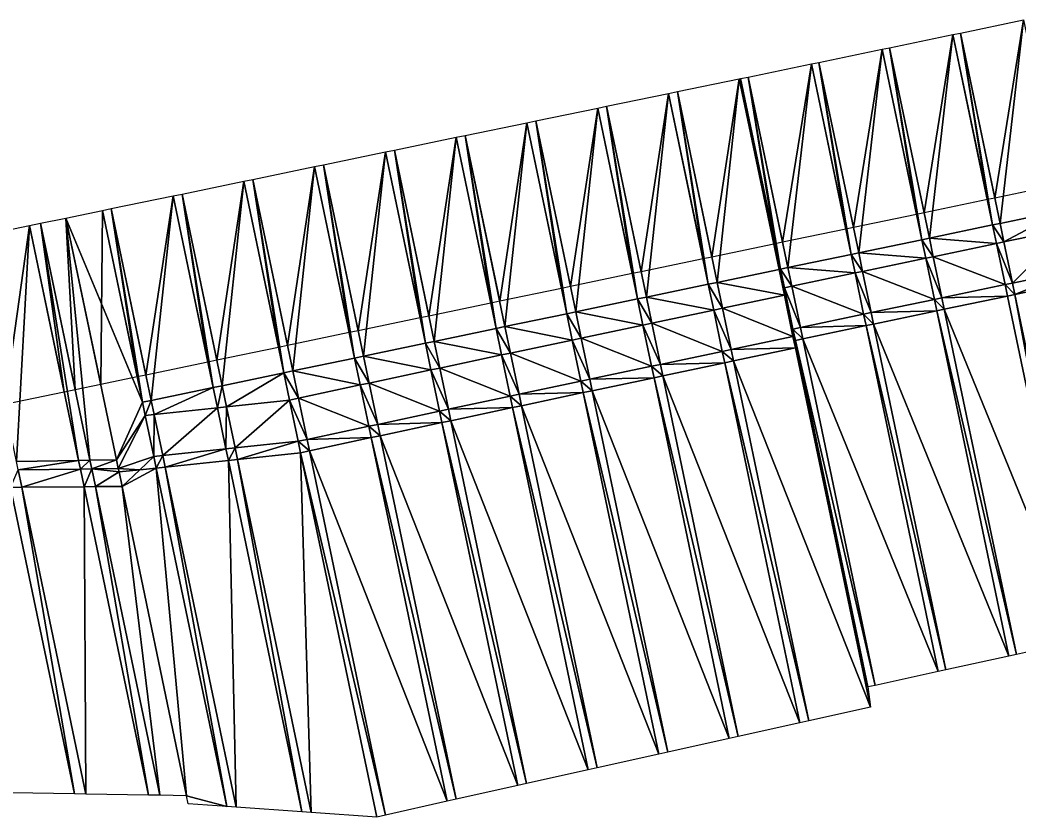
# Model space of a CAD drawing. Header units: metres. Extents: x 1882598 to 1885460, y 3171405 to 3171756.
# Drawn here: x 1883314.22 to 1883328.06, y 3171627.67 to 3171638.7 of the extents above; entities that cross this region are included whole.
import ezdxf

# ---------------------------------------------------------------- set-up
doc = ezdxf.new("R2010")
doc.units = ezdxf.units.M
doc.header["$MEASUREMENT"] = 0
doc.layers.add('Triangles surfaces projet', color=7, linetype='Continuous', true_color=0x848484)

msp = doc.modelspace()

# ---------------------------------------------------------------- linework, layer by layer
at = {"layer": 'Triangles surfaces projet'}
for points in [[(1883327.236, 3171638.523, 150.369), (1883328.111, 3171638.705, 150.369), (1883327.786, 3171635.888, 150.302), (1883327.236, 3171638.523, 150.369)], [(1883328.111, 3171638.705, 150.719), (1883327.712, 3171636.239, 150.661), (1883327.236, 3171638.523, 150.719), (1883328.111, 3171638.705, 150.719)], [(1883328.588, 3171636.422, 150.661), (1883327.712, 3171636.239, 150.661), (1883328.111, 3171638.705, 150.719), (1883328.588, 3171636.422, 150.661)], [(1883327.786, 3171635.888, 150.302), (1883328.111, 3171638.705, 150.369), (1883328.661, 3171636.071, 150.302), (1883327.786, 3171635.888, 150.302)], [(1883326.807, 3171635.684, 150.302), (1883326.256, 3171638.321, 150.369), (1883327.132, 3171638.502, 150.369), (1883326.807, 3171635.684, 150.302)], [(1883327.132, 3171638.502, 150.719), (1883326.733, 3171636.035, 150.661), (1883326.256, 3171638.321, 150.719), (1883327.132, 3171638.502, 150.719)], [(1883327.609, 3171636.218, 150.661), (1883326.733, 3171636.035, 150.661), (1883327.132, 3171638.502, 150.719), (1883327.609, 3171636.218, 150.661)], [(1883327.132, 3171638.502, 150.369), (1883327.682, 3171635.866, 150.302), (1883326.807, 3171635.684, 150.302), (1883327.132, 3171638.502, 150.369)], [(1883327.682, 3171635.866, 150.302), (1883327.132, 3171638.502, 150.369), (1883327.236, 3171638.523, 150.369), (1883327.682, 3171635.866, 150.302)], [(1883327.236, 3171638.523, 150.719), (1883327.609, 3171636.218, 150.661), (1883327.132, 3171638.502, 150.719), (1883327.236, 3171638.523, 150.719)], [(1883327.682, 3171635.866, 150.302), (1883327.236, 3171638.523, 150.369), (1883327.786, 3171635.888, 150.302), (1883327.682, 3171635.866, 150.302)], [(1883327.712, 3171636.239, 150.661), (1883327.609, 3171636.218, 150.661), (1883327.236, 3171638.523, 150.719), (1883327.712, 3171636.239, 150.661)], [(1883325.277, 3171638.118, 150.37), (1883326.153, 3171638.299, 150.369), (1883325.828, 3171635.479, 150.302), (1883325.277, 3171638.118, 150.37)], [(1883326.153, 3171638.299, 150.719), (1883325.755, 3171635.831, 150.661), (1883325.277, 3171638.118, 150.72), (1883326.153, 3171638.299, 150.719)], [(1883326.63, 3171636.013, 150.661), (1883325.755, 3171635.831, 150.661), (1883326.153, 3171638.299, 150.719), (1883326.63, 3171636.013, 150.661)], [(1883326.153, 3171638.299, 150.369), (1883326.703, 3171635.662, 150.302), (1883325.828, 3171635.479, 150.302), (1883326.153, 3171638.299, 150.369)], [(1883326.153, 3171638.299, 150.369), (1883326.256, 3171638.321, 150.369), (1883326.703, 3171635.662, 150.302), (1883326.153, 3171638.299, 150.369)], [(1883326.256, 3171638.321, 150.719), (1883326.63, 3171636.013, 150.661), (1883326.153, 3171638.299, 150.719), (1883326.256, 3171638.321, 150.719)], [(1883326.256, 3171638.321, 150.369), (1883326.807, 3171635.684, 150.302), (1883326.703, 3171635.662, 150.302), (1883326.256, 3171638.321, 150.369)], [(1883326.733, 3171636.035, 150.661), (1883326.63, 3171636.013, 150.661), (1883326.256, 3171638.321, 150.719), (1883326.733, 3171636.035, 150.661)], [(1883324.849, 3171635.275, 150.304), (1883324.298, 3171637.915, 150.371), (1883325.174, 3171638.097, 150.37), (1883324.849, 3171635.275, 150.304)], [(1883325.174, 3171638.097, 150.72), (1883324.776, 3171635.626, 150.663), (1883324.298, 3171637.915, 150.721), (1883325.174, 3171638.097, 150.72)], [(1883325.651, 3171635.809, 150.662), (1883324.776, 3171635.626, 150.663), (1883325.174, 3171638.097, 150.72), (1883325.651, 3171635.809, 150.662)], [(1883325.174, 3171638.097, 150.37), (1883325.725, 3171635.458, 150.303), (1883324.849, 3171635.275, 150.304), (1883325.174, 3171638.097, 150.37)], [(1883325.277, 3171638.118, 150.37), (1883325.725, 3171635.458, 150.303), (1883325.174, 3171638.097, 150.37), (1883325.277, 3171638.118, 150.37)], [(1883325.277, 3171638.118, 150.72), (1883325.651, 3171635.809, 150.662), (1883325.174, 3171638.097, 150.72), (1883325.277, 3171638.118, 150.72)], [(1883325.725, 3171635.458, 150.303), (1883325.277, 3171638.118, 150.37), (1883325.828, 3171635.479, 150.302), (1883325.725, 3171635.458, 150.303)], [(1883325.755, 3171635.831, 150.661), (1883325.651, 3171635.809, 150.662), (1883325.277, 3171638.118, 150.72), (1883325.755, 3171635.831, 150.661)], [(1883323.319, 3171637.713, 150.373), (1883324.175, 3171637.89, 150.371), (1883323.87, 3171635.071, 150.305), (1883323.319, 3171637.713, 150.373)], [(1883324.175, 3171637.89, 150.721), (1883323.797, 3171635.422, 150.664), (1883323.319, 3171637.713, 150.723), (1883324.175, 3171637.89, 150.721)], [(1883324.653, 3171635.601, 150.663), (1883323.797, 3171635.422, 150.664), (1883324.175, 3171637.89, 150.721), (1883324.653, 3171635.601, 150.663)], [(1883324.726, 3171635.249, 150.304), (1883323.87, 3171635.071, 150.305), (1883324.175, 3171637.89, 150.371), (1883324.726, 3171635.249, 150.304)], [(1883324.175, 3171637.89, 150.371), (1883324.194, 3171637.894, 150.371), (1883324.726, 3171635.249, 150.304), (1883324.175, 3171637.89, 150.371)], [(1883324.194, 3171637.894, 150.721), (1883324.653, 3171635.601, 150.663), (1883324.175, 3171637.89, 150.721), (1883324.194, 3171637.894, 150.721)], [(1883324.194, 3171637.894, 150.371), (1883324.298, 3171637.915, 150.371), (1883324.746, 3171635.253, 150.304), (1883324.194, 3171637.894, 150.371)], [(1883324.298, 3171637.915, 150.721), (1883324.672, 3171635.605, 150.663), (1883324.194, 3171637.894, 150.721), (1883324.298, 3171637.915, 150.721)], [(1883324.194, 3171637.894, 150.371), (1883324.746, 3171635.253, 150.304), (1883324.726, 3171635.249, 150.304), (1883324.194, 3171637.894, 150.371)], [(1883324.672, 3171635.605, 150.663), (1883324.653, 3171635.601, 150.663), (1883324.194, 3171637.894, 150.721), (1883324.672, 3171635.605, 150.663)], [(1883324.298, 3171637.915, 150.371), (1883324.849, 3171635.275, 150.304), (1883324.746, 3171635.253, 150.304), (1883324.298, 3171637.915, 150.371)], [(1883324.776, 3171635.626, 150.663), (1883324.672, 3171635.605, 150.663), (1883324.298, 3171637.915, 150.721), (1883324.776, 3171635.626, 150.663)], [(1883322.339, 3171637.51, 150.375), (1883323.196, 3171637.687, 150.373), (1883322.891, 3171634.866, 150.308), (1883322.339, 3171637.51, 150.375)], [(1883323.196, 3171637.687, 150.723), (1883322.818, 3171635.218, 150.667), (1883322.339, 3171637.51, 150.725), (1883323.196, 3171637.687, 150.723)], [(1883323.674, 3171635.396, 150.665), (1883322.818, 3171635.218, 150.667), (1883323.196, 3171637.687, 150.723), (1883323.674, 3171635.396, 150.665)], [(1883323.747, 3171635.045, 150.306), (1883322.891, 3171634.866, 150.308), (1883323.196, 3171637.687, 150.373), (1883323.747, 3171635.045, 150.306)], [(1883323.319, 3171637.713, 150.373), (1883323.747, 3171635.045, 150.306), (1883323.196, 3171637.687, 150.373), (1883323.319, 3171637.713, 150.373)], [(1883323.319, 3171637.713, 150.723), (1883323.674, 3171635.396, 150.665), (1883323.196, 3171637.687, 150.723), (1883323.319, 3171637.713, 150.723)], [(1883323.319, 3171637.713, 150.373), (1883323.87, 3171635.071, 150.305), (1883323.747, 3171635.045, 150.306), (1883323.319, 3171637.713, 150.373)], [(1883323.797, 3171635.422, 150.664), (1883323.674, 3171635.396, 150.665), (1883323.319, 3171637.713, 150.723), (1883323.797, 3171635.422, 150.664)], [(1883322.216, 3171637.485, 150.376), (1883321.912, 3171634.662, 150.31), (1883321.36, 3171637.308, 150.378), (1883322.216, 3171637.485, 150.376)], [(1883322.216, 3171637.485, 150.726), (1883321.839, 3171635.013, 150.669), (1883321.36, 3171637.308, 150.728), (1883322.216, 3171637.485, 150.726)], [(1883322.695, 3171635.192, 150.667), (1883321.839, 3171635.013, 150.669), (1883322.216, 3171637.485, 150.726), (1883322.695, 3171635.192, 150.667)], [(1883322.768, 3171634.841, 150.308), (1883321.912, 3171634.662, 150.31), (1883322.216, 3171637.485, 150.376), (1883322.768, 3171634.841, 150.308)], [(1883322.216, 3171637.485, 150.376), (1883322.339, 3171637.51, 150.375), (1883322.768, 3171634.841, 150.308), (1883322.216, 3171637.485, 150.376)], [(1883322.339, 3171637.51, 150.725), (1883322.695, 3171635.192, 150.667), (1883322.216, 3171637.485, 150.726), (1883322.339, 3171637.51, 150.725)], [(1883322.768, 3171634.841, 150.308), (1883322.339, 3171637.51, 150.375), (1883322.891, 3171634.866, 150.308), (1883322.768, 3171634.841, 150.308)], [(1883322.818, 3171635.218, 150.667), (1883322.695, 3171635.192, 150.667), (1883322.339, 3171637.51, 150.725), (1883322.818, 3171635.218, 150.667)], [(1883320.933, 3171634.458, 150.314), (1883320.381, 3171637.105, 150.381), (1883321.237, 3171637.282, 150.378), (1883320.933, 3171634.458, 150.314)], [(1883321.237, 3171637.282, 150.728), (1883320.86, 3171634.809, 150.673), (1883320.381, 3171637.105, 150.731), (1883321.237, 3171637.282, 150.728)], [(1883321.716, 3171634.988, 150.67), (1883320.86, 3171634.809, 150.673), (1883321.237, 3171637.282, 150.728), (1883321.716, 3171634.988, 150.67)], [(1883321.789, 3171634.636, 150.311), (1883320.933, 3171634.458, 150.314), (1883321.237, 3171637.282, 150.378), (1883321.789, 3171634.636, 150.311)], [(1883321.237, 3171637.282, 150.378), (1883321.36, 3171637.308, 150.378), (1883321.789, 3171634.636, 150.311), (1883321.237, 3171637.282, 150.378)], [(1883321.36, 3171637.308, 150.728), (1883321.716, 3171634.988, 150.67), (1883321.237, 3171637.282, 150.728), (1883321.36, 3171637.308, 150.728)], [(1883321.789, 3171634.636, 150.311), (1883321.36, 3171637.308, 150.378), (1883321.912, 3171634.662, 150.31), (1883321.789, 3171634.636, 150.311)], [(1883321.839, 3171635.013, 150.669), (1883321.716, 3171634.988, 150.67), (1883321.36, 3171637.308, 150.728), (1883321.839, 3171635.013, 150.669)], [(1883320.258, 3171637.08, 150.382), (1883319.954, 3171634.253, 150.317), (1883319.402, 3171636.902, 150.385), (1883320.258, 3171637.08, 150.382)], [(1883320.258, 3171637.08, 150.732), (1883319.881, 3171634.605, 150.676), (1883319.402, 3171636.902, 150.735), (1883320.258, 3171637.08, 150.732)], [(1883320.737, 3171634.783, 150.673), (1883319.881, 3171634.605, 150.676), (1883320.258, 3171637.08, 150.732), (1883320.737, 3171634.783, 150.673)], [(1883319.954, 3171634.253, 150.317), (1883320.258, 3171637.08, 150.382), (1883320.81, 3171634.432, 150.314), (1883319.954, 3171634.253, 150.317)], [(1883320.258, 3171637.08, 150.382), (1883320.381, 3171637.105, 150.381), (1883320.81, 3171634.432, 150.314), (1883320.258, 3171637.08, 150.382)], [(1883320.381, 3171637.105, 150.731), (1883320.737, 3171634.783, 150.673), (1883320.258, 3171637.08, 150.732), (1883320.381, 3171637.105, 150.731)], [(1883320.381, 3171637.105, 150.381), (1883320.933, 3171634.458, 150.314), (1883320.81, 3171634.432, 150.314), (1883320.381, 3171637.105, 150.381)], [(1883320.86, 3171634.809, 150.673), (1883320.737, 3171634.783, 150.673), (1883320.381, 3171637.105, 150.731), (1883320.86, 3171634.809, 150.673)], [(1883319.402, 3171636.902, 150.385), (1883319.832, 3171634.228, 150.318), (1883319.279, 3171636.877, 150.385), (1883319.402, 3171636.902, 150.385)], [(1883319.402, 3171636.902, 150.735), (1883319.758, 3171634.579, 150.677), (1883319.279, 3171636.877, 150.735), (1883319.402, 3171636.902, 150.735)], [(1883319.832, 3171634.228, 150.318), (1883319.402, 3171636.902, 150.385), (1883319.954, 3171634.253, 150.317), (1883319.832, 3171634.228, 150.318)], [(1883319.881, 3171634.605, 150.676), (1883319.758, 3171634.579, 150.677), (1883319.402, 3171636.902, 150.735), (1883319.881, 3171634.605, 150.676)], [(1883318.422, 3171636.7, 150.389), (1883319.279, 3171636.877, 150.385), (1883318.976, 3171634.049, 150.321), (1883318.422, 3171636.7, 150.389)], [(1883319.279, 3171636.877, 150.735), (1883318.902, 3171634.4, 150.68), (1883318.422, 3171636.7, 150.739), (1883319.279, 3171636.877, 150.735)], [(1883319.758, 3171634.579, 150.677), (1883318.902, 3171634.4, 150.68), (1883319.279, 3171636.877, 150.735), (1883319.758, 3171634.579, 150.677)], [(1883319.279, 3171636.877, 150.385), (1883319.832, 3171634.228, 150.318), (1883318.976, 3171634.049, 150.321), (1883319.279, 3171636.877, 150.385)], [(1883317.443, 3171636.497, 150.393), (1883318.299, 3171636.674, 150.389), (1883317.997, 3171633.845, 150.326), (1883317.443, 3171636.497, 150.393)], [(1883318.299, 3171636.674, 150.739), (1883317.923, 3171634.196, 150.685), (1883317.443, 3171636.497, 150.743), (1883318.299, 3171636.674, 150.739)], [(1883318.779, 3171634.375, 150.681), (1883317.923, 3171634.196, 150.685), (1883318.299, 3171636.674, 150.739), (1883318.779, 3171634.375, 150.681)], [(1883318.299, 3171636.674, 150.389), (1883318.853, 3171634.023, 150.322), (1883317.997, 3171633.845, 150.326), (1883318.299, 3171636.674, 150.389)], [(1883318.299, 3171636.674, 150.389), (1883318.422, 3171636.7, 150.389), (1883318.853, 3171634.023, 150.322), (1883318.299, 3171636.674, 150.389)], [(1883318.422, 3171636.7, 150.739), (1883318.779, 3171634.375, 150.681), (1883318.299, 3171636.674, 150.739), (1883318.422, 3171636.7, 150.739)], [(1883318.853, 3171634.023, 150.322), (1883318.422, 3171636.7, 150.389), (1883318.976, 3171634.049, 150.321), (1883318.853, 3171634.023, 150.322)], [(1883318.902, 3171634.4, 150.68), (1883318.779, 3171634.375, 150.681), (1883318.422, 3171636.7, 150.739), (1883318.902, 3171634.4, 150.68)], [(1883317.32, 3171636.472, 150.394), (1883317.443, 3171636.497, 150.393), (1883317.874, 3171633.819, 150.326), (1883317.32, 3171636.472, 150.394)], [(1883317.443, 3171636.497, 150.743), (1883317.8, 3171634.17, 150.685), (1883317.32, 3171636.472, 150.744), (1883317.443, 3171636.497, 150.743)], [(1883317.874, 3171633.819, 150.326), (1883317.443, 3171636.497, 150.393), (1883317.997, 3171633.845, 150.326), (1883317.874, 3171633.819, 150.326)], [(1883317.923, 3171634.196, 150.685), (1883317.8, 3171634.17, 150.685), (1883317.443, 3171636.497, 150.743), (1883317.923, 3171634.196, 150.685)], [(1883317.018, 3171633.64, 150.33), (1883316.464, 3171636.294, 150.398), (1883317.32, 3171636.472, 150.394), (1883317.018, 3171633.64, 150.33)], [(1883317.32, 3171636.472, 150.744), (1883316.944, 3171633.992, 150.689), (1883316.464, 3171636.294, 150.748), (1883317.32, 3171636.472, 150.744)], [(1883317.8, 3171634.17, 150.685), (1883316.944, 3171633.992, 150.689), (1883317.32, 3171636.472, 150.744), (1883317.8, 3171634.17, 150.685)], [(1883317.32, 3171636.472, 150.394), (1883317.874, 3171633.819, 150.326), (1883317.018, 3171633.64, 150.33), (1883317.32, 3171636.472, 150.394)], [(1883315.484, 3171636.092, 150.403), (1883316.341, 3171636.269, 150.399), (1883316.039, 3171633.436, 150.335), (1883315.484, 3171636.092, 150.403)], [(1883316.341, 3171636.269, 150.749), (1883315.965, 3171633.787, 150.694), (1883315.484, 3171636.092, 150.753), (1883316.341, 3171636.269, 150.749)], [(1883316.821, 3171633.966, 150.69), (1883315.965, 3171633.787, 150.694), (1883316.341, 3171636.269, 150.749), (1883316.821, 3171633.966, 150.69)], [(1883316.341, 3171636.269, 150.399), (1883316.895, 3171633.615, 150.331), (1883316.039, 3171633.436, 150.335), (1883316.341, 3171636.269, 150.399)], [(1883316.895, 3171633.615, 150.331), (1883316.341, 3171636.269, 150.399), (1883316.464, 3171636.294, 150.398), (1883316.895, 3171633.615, 150.331)], [(1883316.464, 3171636.294, 150.748), (1883316.821, 3171633.966, 150.69), (1883316.341, 3171636.269, 150.749), (1883316.464, 3171636.294, 150.748)], [(1883316.895, 3171633.615, 150.331), (1883316.464, 3171636.294, 150.398), (1883317.018, 3171633.64, 150.33), (1883316.895, 3171633.615, 150.331)], [(1883316.944, 3171633.992, 150.689), (1883316.821, 3171633.966, 150.69), (1883316.464, 3171636.294, 150.748), (1883316.944, 3171633.992, 150.689)], [(1883315.916, 3171633.41, 150.336), (1883314.858, 3171635.962, 150.407), (1883315.362, 3171636.066, 150.404), (1883315.916, 3171633.41, 150.336)], [(1883315.362, 3171636.066, 150.754), (1883315.339, 3171633.657, 150.698), (1883314.858, 3171635.962, 150.757), (1883315.362, 3171636.066, 150.754)], [(1883315.843, 3171633.762, 150.695), (1883315.339, 3171633.657, 150.698), (1883315.362, 3171636.066, 150.754), (1883315.843, 3171633.762, 150.695)], [(1883315.362, 3171636.066, 150.404), (1883315.484, 3171636.092, 150.403), (1883315.916, 3171633.41, 150.336), (1883315.362, 3171636.066, 150.404)], [(1883315.484, 3171636.092, 150.753), (1883315.843, 3171633.762, 150.695), (1883315.362, 3171636.066, 150.754), (1883315.484, 3171636.092, 150.753)], [(1883315.916, 3171633.41, 150.336), (1883315.484, 3171636.092, 150.403), (1883316.039, 3171633.436, 150.335), (1883315.916, 3171633.41, 150.336)], [(1883315.965, 3171633.787, 150.694), (1883315.843, 3171633.762, 150.695), (1883315.484, 3171636.092, 150.753), (1883315.965, 3171633.787, 150.694)], [(1883327.839, 3171635.632, 150.04), (1883327.786, 3171635.888, 150.302), (1883328.661, 3171636.071, 150.302), (1883327.839, 3171635.632, 150.04)], [(1883327.839, 3171635.632, 150.04), (1883328.661, 3171636.071, 150.302), (1883328.715, 3171635.814, 150.04), (1883327.839, 3171635.632, 150.04)], [(1883314.505, 3171635.889, 150.409), (1883314.858, 3171635.962, 150.407), (1883315.19, 3171632.607, 150.325), (1883314.505, 3171635.889, 150.409)], [(1883314.858, 3171635.962, 150.757), (1883314.987, 3171633.583, 150.7), (1883314.505, 3171635.889, 150.759), (1883314.858, 3171635.962, 150.757)], [(1883314.858, 3171635.962, 150.407), (1883315.916, 3171633.41, 150.336), (1883315.557, 3171632.613, 150.321), (1883314.858, 3171635.962, 150.407)], [(1883315.557, 3171632.613, 150.321), (1883315.19, 3171632.607, 150.325), (1883314.858, 3171635.962, 150.407), (1883315.557, 3171632.613, 150.321)], [(1883315.339, 3171633.657, 150.698), (1883314.987, 3171633.583, 150.7), (1883314.858, 3171635.962, 150.757), (1883315.339, 3171633.657, 150.698)], [(1883314.172, 3171632.591, 150.335), (1883313.526, 3171635.687, 150.414), (1883314.354, 3171635.858, 150.409), (1883314.172, 3171632.591, 150.335)], [(1883314.354, 3171635.858, 150.759), (1883314.008, 3171633.379, 150.705), (1883313.526, 3171635.687, 150.764), (1883314.354, 3171635.858, 150.759)], [(1883314.835, 3171633.552, 150.701), (1883314.008, 3171633.379, 150.705), (1883314.354, 3171635.858, 150.759), (1883314.835, 3171633.552, 150.701)], [(1883314.172, 3171632.591, 150.335), (1883314.354, 3171635.858, 150.409), (1883315.033, 3171632.605, 150.326), (1883314.172, 3171632.591, 150.335)], [(1883314.354, 3171635.858, 150.409), (1883314.505, 3171635.889, 150.409), (1883315.033, 3171632.605, 150.326), (1883314.354, 3171635.858, 150.409)], [(1883314.505, 3171635.889, 150.759), (1883314.835, 3171633.552, 150.701), (1883314.354, 3171635.858, 150.759), (1883314.505, 3171635.889, 150.759)], [(1883315.033, 3171632.605, 150.326), (1883314.505, 3171635.889, 150.409), (1883315.19, 3171632.607, 150.325), (1883315.033, 3171632.605, 150.326)], [(1883314.987, 3171633.583, 150.7), (1883314.835, 3171633.552, 150.701), (1883314.505, 3171635.889, 150.759), (1883314.987, 3171633.583, 150.7)], [(1883326.807, 3171635.684, 150.302), (1883327.682, 3171635.866, 150.302), (1883327.736, 3171635.61, 150.04), (1883326.807, 3171635.684, 150.302)], [(1883327.839, 3171635.632, 150.04), (1883327.682, 3171635.866, 150.302), (1883327.786, 3171635.888, 150.302), (1883327.839, 3171635.632, 150.04)], [(1883327.736, 3171635.61, 150.04), (1883327.682, 3171635.866, 150.302), (1883327.839, 3171635.632, 150.04), (1883327.736, 3171635.61, 150.04)], [(1883328.715, 3171635.814, 150.04), (1883327.958, 3171635.061, 150.04), (1883327.839, 3171635.632, 150.04), (1883328.715, 3171635.814, 150.04)], [(1883327.958, 3171635.061, 150.04), (1883328.715, 3171635.814, 150.04), (1883328.834, 3171635.244, 150.04), (1883327.958, 3171635.061, 150.04)], [(1883325.828, 3171635.479, 150.302), (1883326.703, 3171635.662, 150.302), (1883326.757, 3171635.406, 150.04), (1883325.828, 3171635.479, 150.302)], [(1883326.86, 3171635.427, 150.04), (1883326.703, 3171635.662, 150.302), (1883326.807, 3171635.684, 150.302), (1883326.86, 3171635.427, 150.04)], [(1883326.757, 3171635.406, 150.04), (1883326.703, 3171635.662, 150.302), (1883326.86, 3171635.427, 150.04), (1883326.757, 3171635.406, 150.04)], [(1883326.86, 3171635.427, 150.04), (1883326.807, 3171635.684, 150.302), (1883327.736, 3171635.61, 150.04), (1883326.86, 3171635.427, 150.04)], [(1883327.736, 3171635.61, 150.04), (1883327.855, 3171635.04, 150.04), (1883326.86, 3171635.427, 150.04), (1883327.736, 3171635.61, 150.04)], [(1883327.958, 3171635.061, 150.04), (1883327.736, 3171635.61, 150.04), (1883327.839, 3171635.632, 150.04), (1883327.958, 3171635.061, 150.04)], [(1883327.958, 3171635.061, 150.04), (1883327.855, 3171635.04, 150.04), (1883327.736, 3171635.61, 150.04), (1883327.958, 3171635.061, 150.04)], [(1883325.725, 3171635.458, 150.303), (1883325.778, 3171635.201, 150.04), (1883324.849, 3171635.275, 150.304), (1883325.725, 3171635.458, 150.303)], [(1883325.725, 3171635.458, 150.303), (1883325.828, 3171635.479, 150.302), (1883325.881, 3171635.222, 150.04), (1883325.725, 3171635.458, 150.303)], [(1883325.778, 3171635.201, 150.04), (1883325.725, 3171635.458, 150.303), (1883325.881, 3171635.222, 150.04), (1883325.778, 3171635.201, 150.04)], [(1883325.828, 3171635.479, 150.302), (1883326.757, 3171635.406, 150.04), (1883325.881, 3171635.222, 150.04), (1883325.828, 3171635.479, 150.302)], [(1883325.881, 3171635.222, 150.04), (1883326.757, 3171635.406, 150.04), (1883326.876, 3171634.835, 150.04), (1883325.881, 3171635.222, 150.04)], [(1883326.757, 3171635.406, 150.04), (1883326.86, 3171635.427, 150.04), (1883326.979, 3171634.857, 150.04), (1883326.757, 3171635.406, 150.04)], [(1883326.757, 3171635.406, 150.04), (1883326.979, 3171634.857, 150.04), (1883326.876, 3171634.835, 150.04), (1883326.757, 3171635.406, 150.04)], [(1883326.979, 3171634.857, 150.04), (1883326.86, 3171635.427, 150.04), (1883327.855, 3171635.04, 150.04), (1883326.979, 3171634.857, 150.04)], [(1883324.8, 3171634.893, 149.94), (1883323.87, 3171635.071, 150.305), (1883324.726, 3171635.249, 150.304), (1883324.8, 3171634.893, 149.94)], [(1883324.726, 3171635.249, 150.304), (1883324.746, 3171635.253, 150.304), (1883324.8, 3171634.995, 150.04), (1883324.726, 3171635.249, 150.304)], [(1883324.8, 3171634.893, 149.94), (1883324.726, 3171635.249, 150.304), (1883324.8, 3171634.995, 150.04), (1883324.8, 3171634.893, 149.94)], [(1883324.903, 3171635.017, 150.04), (1883324.746, 3171635.253, 150.304), (1883324.849, 3171635.275, 150.304), (1883324.903, 3171635.017, 150.04)], [(1883324.903, 3171635.017, 150.04), (1883324.8, 3171634.995, 150.04), (1883324.746, 3171635.253, 150.304), (1883324.903, 3171635.017, 150.04)], [(1883324.903, 3171635.017, 150.04), (1883324.849, 3171635.275, 150.304), (1883325.778, 3171635.201, 150.04), (1883324.903, 3171635.017, 150.04)], [(1883327.991, 3171634.903, 150.202), (1883327.958, 3171635.061, 150.04), (1883328.834, 3171635.244, 150.04), (1883327.991, 3171634.903, 150.202)], [(1883328.834, 3171635.244, 150.04), (1883328.867, 3171635.085, 150.202), (1883327.991, 3171634.903, 150.202), (1883328.834, 3171635.244, 150.04)], [(1883324.903, 3171635.017, 150.04), (1883325.778, 3171635.201, 150.04), (1883325.897, 3171634.63, 150.04), (1883324.903, 3171635.017, 150.04)], [(1883325.881, 3171635.222, 150.04), (1883326.001, 3171634.652, 150.04), (1883325.778, 3171635.201, 150.04), (1883325.881, 3171635.222, 150.04)], [(1883326.001, 3171634.652, 150.04), (1883325.897, 3171634.63, 150.04), (1883325.778, 3171635.201, 150.04), (1883326.001, 3171634.652, 150.04)], [(1883326.001, 3171634.652, 150.04), (1883325.881, 3171635.222, 150.04), (1883326.876, 3171634.835, 150.04), (1883326.001, 3171634.652, 150.04)], [(1883323.822, 3171634.687, 149.94), (1883322.891, 3171634.866, 150.308), (1883323.747, 3171635.045, 150.306), (1883323.822, 3171634.687, 149.94)], [(1883323.87, 3171635.071, 150.305), (1883323.945, 3171634.713, 149.94), (1883323.747, 3171635.045, 150.306), (1883323.87, 3171635.071, 150.305)], [(1883323.747, 3171635.045, 150.306), (1883323.945, 3171634.713, 149.94), (1883323.822, 3171634.687, 149.94), (1883323.747, 3171635.045, 150.306)], [(1883324.8, 3171634.893, 149.94), (1883323.945, 3171634.713, 149.94), (1883323.87, 3171635.071, 150.305), (1883324.8, 3171634.893, 149.94)], [(1883325.022, 3171634.446, 150.04), (1883324.8, 3171634.995, 150.04), (1883324.903, 3171635.017, 150.04), (1883325.022, 3171634.446, 150.04)], [(1883324.8, 3171634.995, 150.04), (1883324.919, 3171634.424, 150.04), (1883324.8, 3171634.893, 149.94), (1883324.8, 3171634.995, 150.04)], [(1883324.8, 3171634.995, 150.04), (1883325.022, 3171634.446, 150.04), (1883324.919, 3171634.424, 150.04), (1883324.8, 3171634.995, 150.04)], [(1883325.022, 3171634.446, 150.04), (1883324.903, 3171635.017, 150.04), (1883325.897, 3171634.63, 150.04), (1883325.022, 3171634.446, 150.04)], [(1883327.855, 3171635.04, 150.04), (1883327.888, 3171634.881, 150.202), (1883326.979, 3171634.857, 150.04), (1883327.855, 3171635.04, 150.04)], [(1883327.958, 3171635.061, 150.04), (1883327.991, 3171634.903, 150.202), (1883327.855, 3171635.04, 150.04), (1883327.958, 3171635.061, 150.04)], [(1883327.855, 3171635.04, 150.04), (1883327.991, 3171634.903, 150.202), (1883327.888, 3171634.881, 150.202), (1883327.855, 3171635.04, 150.04)], [(1883328.988, 3171630.126, 153.455), (1883327.991, 3171634.903, 150.202), (1883328.867, 3171635.085, 150.202), (1883328.988, 3171630.126, 153.455)], [(1883321.912, 3171634.662, 150.31), (1883322.768, 3171634.841, 150.308), (1883322.843, 3171634.48, 149.94), (1883321.912, 3171634.662, 150.31)], [(1883322.966, 3171634.506, 149.94), (1883322.768, 3171634.841, 150.308), (1883322.891, 3171634.866, 150.308), (1883322.966, 3171634.506, 149.94)], [(1883322.768, 3171634.841, 150.308), (1883322.966, 3171634.506, 149.94), (1883322.843, 3171634.48, 149.94), (1883322.768, 3171634.841, 150.308)], [(1883322.966, 3171634.506, 149.94), (1883322.891, 3171634.866, 150.308), (1883323.822, 3171634.687, 149.94), (1883322.966, 3171634.506, 149.94)], [(1883324.8, 3171634.893, 149.94), (1883324.919, 3171634.322, 149.94), (1883323.945, 3171634.713, 149.94), (1883324.8, 3171634.893, 149.94)], [(1883324.919, 3171634.424, 150.04), (1883324.919, 3171634.322, 149.94), (1883324.8, 3171634.893, 149.94), (1883324.919, 3171634.424, 150.04)], [(1883326.876, 3171634.835, 150.04), (1883326.909, 3171634.677, 150.202), (1883326.001, 3171634.652, 150.04), (1883326.876, 3171634.835, 150.04)], [(1883327.012, 3171634.699, 150.202), (1883326.876, 3171634.835, 150.04), (1883326.979, 3171634.857, 150.04), (1883327.012, 3171634.699, 150.202)], [(1883327.012, 3171634.699, 150.202), (1883326.909, 3171634.677, 150.202), (1883326.876, 3171634.835, 150.04), (1883327.012, 3171634.699, 150.202)], [(1883327.012, 3171634.699, 150.202), (1883326.979, 3171634.857, 150.04), (1883327.888, 3171634.881, 150.202), (1883327.012, 3171634.699, 150.202)], [(1883327.888, 3171634.881, 150.202), (1883328.883, 3171630.112, 153.45), (1883327.012, 3171634.699, 150.202), (1883327.888, 3171634.881, 150.202)], [(1883328.883, 3171630.112, 153.45), (1883327.888, 3171634.881, 150.202), (1883327.991, 3171634.903, 150.202), (1883328.883, 3171630.112, 153.45)], [(1883328.883, 3171630.112, 153.45), (1883327.991, 3171634.903, 150.202), (1883328.988, 3171630.126, 153.455), (1883328.883, 3171630.112, 153.45)], [(1883322.966, 3171634.506, 149.94), (1883323.822, 3171634.687, 149.94), (1883323.941, 3171634.116, 149.94), (1883322.966, 3171634.506, 149.94)], [(1883323.945, 3171634.713, 149.94), (1883324.064, 3171634.142, 149.94), (1883323.822, 3171634.687, 149.94), (1883323.945, 3171634.713, 149.94)], [(1883323.941, 3171634.116, 149.94), (1883323.822, 3171634.687, 149.94), (1883324.064, 3171634.142, 149.94), (1883323.941, 3171634.116, 149.94)], [(1883323.945, 3171634.713, 149.94), (1883324.919, 3171634.322, 149.94), (1883324.064, 3171634.142, 149.94), (1883323.945, 3171634.713, 149.94)], [(1883327.012, 3171634.699, 150.202), (1883328.01, 3171629.92, 153.456), (1883326.909, 3171634.677, 150.202), (1883327.012, 3171634.699, 150.202)], [(1883328.883, 3171630.112, 153.45), (1883328.01, 3171629.92, 153.456), (1883327.012, 3171634.699, 150.202), (1883328.883, 3171630.112, 153.45)], [(1883321.865, 3171634.273, 149.94), (1883320.933, 3171634.458, 150.314), (1883321.789, 3171634.636, 150.311), (1883321.865, 3171634.273, 149.94)], [(1883321.988, 3171634.299, 149.94), (1883321.789, 3171634.636, 150.311), (1883321.912, 3171634.662, 150.31), (1883321.988, 3171634.299, 149.94)], [(1883321.865, 3171634.273, 149.94), (1883321.789, 3171634.636, 150.311), (1883321.988, 3171634.299, 149.94), (1883321.865, 3171634.273, 149.94)], [(1883321.988, 3171634.299, 149.94), (1883321.912, 3171634.662, 150.31), (1883322.843, 3171634.48, 149.94), (1883321.988, 3171634.299, 149.94)], [(1883325.897, 3171634.63, 150.04), (1883325.93, 3171634.472, 150.202), (1883325.022, 3171634.446, 150.04), (1883325.897, 3171634.63, 150.04)], [(1883325.897, 3171634.63, 150.04), (1883326.001, 3171634.652, 150.04), (1883326.034, 3171634.494, 150.202), (1883325.897, 3171634.63, 150.04)], [(1883326.034, 3171634.494, 150.202), (1883325.93, 3171634.472, 150.202), (1883325.897, 3171634.63, 150.04), (1883326.034, 3171634.494, 150.202)], [(1883326.001, 3171634.652, 150.04), (1883326.909, 3171634.677, 150.202), (1883326.034, 3171634.494, 150.202), (1883326.001, 3171634.652, 150.04)], [(1883326.034, 3171634.494, 150.202), (1883326.909, 3171634.677, 150.202), (1883327.907, 3171629.897, 153.457), (1883326.034, 3171634.494, 150.202)], [(1883327.907, 3171629.897, 153.457), (1883326.909, 3171634.677, 150.202), (1883328.01, 3171629.92, 153.456), (1883327.907, 3171629.897, 153.457)], [(1883320.81, 3171634.432, 150.314), (1883320.887, 3171634.066, 149.94), (1883319.954, 3171634.253, 150.317), (1883320.81, 3171634.432, 150.314)], [(1883321.01, 3171634.092, 149.94), (1883320.81, 3171634.432, 150.314), (1883320.933, 3171634.458, 150.314), (1883321.01, 3171634.092, 149.94)], [(1883321.01, 3171634.092, 149.94), (1883320.887, 3171634.066, 149.94), (1883320.81, 3171634.432, 150.314), (1883321.01, 3171634.092, 149.94)], [(1883321.865, 3171634.273, 149.94), (1883321.01, 3171634.092, 149.94), (1883320.933, 3171634.458, 150.314), (1883321.865, 3171634.273, 149.94)], [(1883322.843, 3171634.48, 149.94), (1883322.963, 3171633.91, 149.94), (1883321.988, 3171634.299, 149.94), (1883322.843, 3171634.48, 149.94)], [(1883323.085, 3171633.936, 149.94), (1883322.843, 3171634.48, 149.94), (1883322.966, 3171634.506, 149.94), (1883323.085, 3171633.936, 149.94)], [(1883322.963, 3171633.91, 149.94), (1883322.843, 3171634.48, 149.94), (1883323.085, 3171633.936, 149.94), (1883322.963, 3171633.91, 149.94)], [(1883323.085, 3171633.936, 149.94), (1883322.966, 3171634.506, 149.94), (1883323.941, 3171634.116, 149.94), (1883323.085, 3171633.936, 149.94)], [(1883324.919, 3171634.424, 150.04), (1883325.022, 3171634.446, 150.04), (1883325.055, 3171634.288, 150.202), (1883324.919, 3171634.424, 150.04)], [(1883324.919, 3171634.424, 150.04), (1883324.952, 3171634.266, 150.202), (1883324.919, 3171634.322, 149.94), (1883324.919, 3171634.424, 150.04)], [(1883324.952, 3171634.266, 150.202), (1883324.919, 3171634.424, 150.04), (1883325.055, 3171634.288, 150.202), (1883324.952, 3171634.266, 150.202)], [(1883325.055, 3171634.288, 150.202), (1883325.022, 3171634.446, 150.04), (1883325.93, 3171634.472, 150.202), (1883325.055, 3171634.288, 150.202)], [(1883325.93, 3171634.472, 150.202), (1883326.93, 3171629.683, 153.464), (1883325.055, 3171634.288, 150.202), (1883325.93, 3171634.472, 150.202)], [(1883327.033, 3171629.705, 153.463), (1883325.93, 3171634.472, 150.202), (1883326.034, 3171634.494, 150.202), (1883327.033, 3171629.705, 153.463)], [(1883327.033, 3171629.705, 153.463), (1883326.93, 3171629.683, 153.464), (1883325.93, 3171634.472, 150.202), (1883327.033, 3171629.705, 153.463)], [(1883327.033, 3171629.705, 153.463), (1883326.034, 3171634.494, 150.202), (1883327.907, 3171629.897, 153.457), (1883327.033, 3171629.705, 153.463)], [(1883321.984, 3171633.703, 149.94), (1883321.01, 3171634.092, 149.94), (1883321.865, 3171634.273, 149.94), (1883321.984, 3171633.703, 149.94)], [(1883321.865, 3171634.273, 149.94), (1883321.988, 3171634.299, 149.94), (1883322.107, 3171633.729, 149.94), (1883321.865, 3171634.273, 149.94)], [(1883321.865, 3171634.273, 149.94), (1883322.107, 3171633.729, 149.94), (1883321.984, 3171633.703, 149.94), (1883321.865, 3171634.273, 149.94)], [(1883322.107, 3171633.729, 149.94), (1883321.988, 3171634.299, 149.94), (1883322.963, 3171633.91, 149.94), (1883322.107, 3171633.729, 149.94)], [(1883324.064, 3171634.142, 149.94), (1883324.919, 3171634.322, 149.94), (1883324.953, 3171634.164, 150.102), (1883324.064, 3171634.142, 149.94)], [(1883324.953, 3171634.164, 150.102), (1883324.919, 3171634.322, 149.94), (1883324.952, 3171634.266, 150.202), (1883324.953, 3171634.164, 150.102)], [(1883326.056, 3171629.49, 153.469), (1883324.952, 3171634.266, 150.202), (1883325.055, 3171634.288, 150.202), (1883326.056, 3171629.49, 153.469)], [(1883326.93, 3171629.683, 153.464), (1883326.056, 3171629.49, 153.469), (1883325.055, 3171634.288, 150.202), (1883326.93, 3171629.683, 153.464)], [(1883318.976, 3171634.049, 150.321), (1883319.832, 3171634.228, 150.318), (1883319.909, 3171633.858, 149.94), (1883318.976, 3171634.049, 150.321)], [(1883320.032, 3171633.884, 149.94), (1883319.832, 3171634.228, 150.318), (1883319.954, 3171634.253, 150.317), (1883320.032, 3171633.884, 149.94)], [(1883319.832, 3171634.228, 150.318), (1883320.032, 3171633.884, 149.94), (1883319.909, 3171633.858, 149.94), (1883319.832, 3171634.228, 150.318)], [(1883320.032, 3171633.884, 149.94), (1883319.954, 3171634.253, 150.317), (1883320.887, 3171634.066, 149.94), (1883320.032, 3171633.884, 149.94)], [(1883324.064, 3171634.142, 149.94), (1883324.097, 3171633.984, 150.102), (1883323.941, 3171634.116, 149.94), (1883324.064, 3171634.142, 149.94)], [(1883324.097, 3171633.984, 150.102), (1883324.064, 3171634.142, 149.94), (1883324.953, 3171634.164, 150.102), (1883324.097, 3171633.984, 150.102)], [(1883324.953, 3171634.164, 150.102), (1883325.991, 3171629.187, 153.492), (1883324.097, 3171633.984, 150.102), (1883324.953, 3171634.164, 150.102)], [(1883325.953, 3171629.468, 153.47), (1883324.953, 3171634.164, 150.102), (1883324.952, 3171634.266, 150.202), (1883325.953, 3171629.468, 153.47)], [(1883324.952, 3171634.266, 150.202), (1883326.056, 3171629.49, 153.469), (1883325.953, 3171629.468, 153.47), (1883324.952, 3171634.266, 150.202)], [(1883325.953, 3171629.468, 153.47), (1883325.991, 3171629.187, 153.492), (1883324.953, 3171634.164, 150.102), (1883325.953, 3171629.468, 153.47)], [(1883318.853, 3171634.023, 150.322), (1883318.931, 3171633.65, 149.94), (1883317.997, 3171633.845, 150.326), (1883318.853, 3171634.023, 150.322)], [(1883319.053, 3171633.676, 149.94), (1883318.853, 3171634.023, 150.322), (1883318.976, 3171634.049, 150.321), (1883319.053, 3171633.676, 149.94)], [(1883319.053, 3171633.676, 149.94), (1883318.931, 3171633.65, 149.94), (1883318.853, 3171634.023, 150.322), (1883319.053, 3171633.676, 149.94)], [(1883319.909, 3171633.858, 149.94), (1883319.053, 3171633.676, 149.94), (1883318.976, 3171634.049, 150.321), (1883319.909, 3171633.858, 149.94)], [(1883320.887, 3171634.066, 149.94), (1883321.006, 3171633.495, 149.94), (1883320.032, 3171633.884, 149.94), (1883320.887, 3171634.066, 149.94)], [(1883321.129, 3171633.521, 149.94), (1883320.887, 3171634.066, 149.94), (1883321.01, 3171634.092, 149.94), (1883321.129, 3171633.521, 149.94)], [(1883321.129, 3171633.521, 149.94), (1883321.006, 3171633.495, 149.94), (1883320.887, 3171634.066, 149.94), (1883321.129, 3171633.521, 149.94)], [(1883321.01, 3171634.092, 149.94), (1883321.984, 3171633.703, 149.94), (1883321.129, 3171633.521, 149.94), (1883321.01, 3171634.092, 149.94)], [(1883323.941, 3171634.116, 149.94), (1883323.974, 3171633.958, 150.102), (1883323.085, 3171633.936, 149.94), (1883323.941, 3171634.116, 149.94)], [(1883323.974, 3171633.958, 150.102), (1883323.941, 3171634.116, 149.94), (1883324.097, 3171633.984, 150.102), (1883323.974, 3171633.958, 150.102)], [(1883319.909, 3171633.858, 149.94), (1883320.028, 3171633.287, 149.94), (1883319.053, 3171633.676, 149.94), (1883319.909, 3171633.858, 149.94)], [(1883320.151, 3171633.313, 149.94), (1883319.909, 3171633.858, 149.94), (1883320.032, 3171633.884, 149.94), (1883320.151, 3171633.313, 149.94)], [(1883320.028, 3171633.287, 149.94), (1883319.909, 3171633.858, 149.94), (1883320.151, 3171633.313, 149.94), (1883320.028, 3171633.287, 149.94)], [(1883320.151, 3171633.313, 149.94), (1883320.032, 3171633.884, 149.94), (1883321.006, 3171633.495, 149.94), (1883320.151, 3171633.313, 149.94)], [(1883322.996, 3171633.751, 150.102), (1883322.107, 3171633.729, 149.94), (1883322.963, 3171633.91, 149.94), (1883322.996, 3171633.751, 150.102)], [(1883323.085, 3171633.936, 149.94), (1883323.118, 3171633.777, 150.102), (1883322.963, 3171633.91, 149.94), (1883323.085, 3171633.936, 149.94)], [(1883322.963, 3171633.91, 149.94), (1883323.118, 3171633.777, 150.102), (1883322.996, 3171633.751, 150.102), (1883322.963, 3171633.91, 149.94)], [(1883323.118, 3171633.777, 150.102), (1883323.085, 3171633.936, 149.94), (1883323.974, 3171633.958, 150.102), (1883323.118, 3171633.777, 150.102)], [(1883323.974, 3171633.958, 150.102), (1883325.015, 3171628.971, 153.498), (1883323.118, 3171633.777, 150.102), (1883323.974, 3171633.958, 150.102)], [(1883324.097, 3171633.984, 150.102), (1883325.138, 3171628.998, 153.497), (1883323.974, 3171633.958, 150.102), (1883324.097, 3171633.984, 150.102)], [(1883325.138, 3171628.998, 153.497), (1883325.015, 3171628.971, 153.498), (1883323.974, 3171633.958, 150.102), (1883325.138, 3171628.998, 153.497)], [(1883325.138, 3171628.998, 153.497), (1883324.097, 3171633.984, 150.102), (1883325.991, 3171629.187, 153.492), (1883325.138, 3171628.998, 153.497)], [(1883317.018, 3171633.64, 150.33), (1883317.874, 3171633.819, 150.326), (1883317.079, 3171633.349, 150.032), (1883317.018, 3171633.64, 150.33)], [(1883317.079, 3171633.349, 150.032), (1883317.874, 3171633.819, 150.326), (1883317.953, 3171633.441, 149.94), (1883317.079, 3171633.349, 150.032)], [(1883318.075, 3171633.467, 149.94), (1883317.874, 3171633.819, 150.326), (1883317.997, 3171633.845, 150.326), (1883318.075, 3171633.467, 149.94)], [(1883317.874, 3171633.819, 150.326), (1883318.075, 3171633.467, 149.94), (1883317.953, 3171633.441, 149.94), (1883317.874, 3171633.819, 150.326)], [(1883318.075, 3171633.467, 149.94), (1883317.997, 3171633.845, 150.326), (1883318.931, 3171633.65, 149.94), (1883318.075, 3171633.467, 149.94)], [(1883321.984, 3171633.703, 149.94), (1883322.107, 3171633.729, 149.94), (1883322.14, 3171633.57, 150.102), (1883321.984, 3171633.703, 149.94)], [(1883322.107, 3171633.729, 149.94), (1883322.996, 3171633.751, 150.102), (1883322.14, 3171633.57, 150.102), (1883322.107, 3171633.729, 149.94)], [(1883322.14, 3171633.57, 150.102), (1883322.996, 3171633.751, 150.102), (1883324.038, 3171628.755, 153.505), (1883322.14, 3171633.57, 150.102)], [(1883324.161, 3171628.782, 153.504), (1883322.996, 3171633.751, 150.102), (1883323.118, 3171633.777, 150.102), (1883324.161, 3171628.782, 153.504)], [(1883324.161, 3171628.782, 153.504), (1883324.038, 3171628.755, 153.505), (1883322.996, 3171633.751, 150.102), (1883324.161, 3171628.782, 153.504)], [(1883324.161, 3171628.782, 153.504), (1883323.118, 3171633.777, 150.102), (1883325.015, 3171628.971, 153.498), (1883324.161, 3171628.782, 153.504)], [(1883316.895, 3171633.615, 150.331), (1883316.079, 3171633.242, 150.138), (1883316.039, 3171633.436, 150.335), (1883316.895, 3171633.615, 150.331)], [(1883316.895, 3171633.615, 150.331), (1883316.953, 3171633.335, 150.045), (1883316.079, 3171633.242, 150.138), (1883316.895, 3171633.615, 150.331)], [(1883316.953, 3171633.335, 150.045), (1883316.895, 3171633.615, 150.331), (1883317.018, 3171633.64, 150.33), (1883316.953, 3171633.335, 150.045)], [(1883316.953, 3171633.335, 150.045), (1883317.018, 3171633.64, 150.33), (1883317.079, 3171633.349, 150.032), (1883316.953, 3171633.335, 150.045)], [(1883319.05, 3171633.079, 149.94), (1883318.075, 3171633.467, 149.94), (1883318.931, 3171633.65, 149.94), (1883319.05, 3171633.079, 149.94)], [(1883319.173, 3171633.105, 149.94), (1883318.931, 3171633.65, 149.94), (1883319.053, 3171633.676, 149.94), (1883319.173, 3171633.105, 149.94)], [(1883319.05, 3171633.079, 149.94), (1883318.931, 3171633.65, 149.94), (1883319.173, 3171633.105, 149.94), (1883319.05, 3171633.079, 149.94)], [(1883319.053, 3171633.676, 149.94), (1883320.028, 3171633.287, 149.94), (1883319.173, 3171633.105, 149.94), (1883319.053, 3171633.676, 149.94)], [(1883321.984, 3171633.703, 149.94), (1883322.017, 3171633.544, 150.102), (1883321.129, 3171633.521, 149.94), (1883321.984, 3171633.703, 149.94)], [(1883321.984, 3171633.703, 149.94), (1883322.14, 3171633.57, 150.102), (1883322.017, 3171633.544, 150.102), (1883321.984, 3171633.703, 149.94)], [(1883317.953, 3171633.441, 149.94), (1883317.198, 3171632.778, 150.032), (1883317.079, 3171633.349, 150.032), (1883317.953, 3171633.441, 149.94)], [(1883317.198, 3171632.778, 150.032), (1883317.953, 3171633.441, 149.94), (1883318.072, 3171632.87, 149.94), (1883317.198, 3171632.778, 150.032)], [(1883318.075, 3171633.467, 149.94), (1883318.194, 3171632.897, 149.94), (1883317.953, 3171633.441, 149.94), (1883318.075, 3171633.467, 149.94)], [(1883318.072, 3171632.87, 149.94), (1883317.953, 3171633.441, 149.94), (1883318.194, 3171632.897, 149.94), (1883318.072, 3171632.87, 149.94)], [(1883318.194, 3171632.897, 149.94), (1883318.075, 3171633.467, 149.94), (1883319.05, 3171633.079, 149.94), (1883318.194, 3171632.897, 149.94)], [(1883320.151, 3171633.313, 149.94), (1883321.006, 3171633.495, 149.94), (1883321.039, 3171633.337, 150.102), (1883320.151, 3171633.313, 149.94)], [(1883321.129, 3171633.521, 149.94), (1883321.162, 3171633.363, 150.102), (1883321.006, 3171633.495, 149.94), (1883321.129, 3171633.521, 149.94)], [(1883321.039, 3171633.337, 150.102), (1883321.006, 3171633.495, 149.94), (1883321.162, 3171633.363, 150.102), (1883321.039, 3171633.337, 150.102)], [(1883321.162, 3171633.363, 150.102), (1883321.129, 3171633.521, 149.94), (1883322.017, 3171633.544, 150.102), (1883321.162, 3171633.363, 150.102)], [(1883321.162, 3171633.363, 150.102), (1883322.017, 3171633.544, 150.102), (1883323.062, 3171628.538, 153.511), (1883321.162, 3171633.363, 150.102)], [(1883322.14, 3171633.57, 150.102), (1883323.185, 3171628.566, 153.51), (1883322.017, 3171633.544, 150.102), (1883322.14, 3171633.57, 150.102)], [(1883323.062, 3171628.538, 153.511), (1883322.017, 3171633.544, 150.102), (1883323.185, 3171628.566, 153.51), (1883323.062, 3171628.538, 153.511)], [(1883322.14, 3171633.57, 150.102), (1883324.038, 3171628.755, 153.505), (1883323.185, 3171628.566, 153.51), (1883322.14, 3171633.57, 150.102)], [(1883315.557, 3171632.613, 150.321), (1883315.916, 3171633.41, 150.336), (1883315.954, 3171633.229, 150.151), (1883315.557, 3171632.613, 150.321)], [(1883315.954, 3171633.229, 150.151), (1883315.916, 3171633.41, 150.336), (1883316.039, 3171633.436, 150.335), (1883315.954, 3171633.229, 150.151)], [(1883316.079, 3171633.242, 150.138), (1883315.954, 3171633.229, 150.151), (1883316.039, 3171633.436, 150.335), (1883316.079, 3171633.242, 150.138)], [(1883316.198, 3171632.672, 150.138), (1883316.079, 3171633.242, 150.138), (1883316.953, 3171633.335, 150.045), (1883316.198, 3171632.672, 150.138)], [(1883316.198, 3171632.672, 150.138), (1883316.953, 3171633.335, 150.045), (1883317.072, 3171632.765, 150.045), (1883316.198, 3171632.672, 150.138)], [(1883316.953, 3171633.335, 150.045), (1883317.079, 3171633.349, 150.032), (1883317.072, 3171632.765, 150.045), (1883316.953, 3171633.335, 150.045)], [(1883317.079, 3171633.349, 150.032), (1883317.198, 3171632.778, 150.032), (1883317.072, 3171632.765, 150.045), (1883317.079, 3171633.349, 150.032)], [(1883320.028, 3171633.287, 149.94), (1883320.151, 3171633.313, 149.94), (1883320.184, 3171633.155, 150.102), (1883320.028, 3171633.287, 149.94)], [(1883320.184, 3171633.155, 150.102), (1883320.151, 3171633.313, 149.94), (1883321.039, 3171633.337, 150.102), (1883320.184, 3171633.155, 150.102)], [(1883321.039, 3171633.337, 150.102), (1883322.086, 3171628.321, 153.518), (1883320.184, 3171633.155, 150.102), (1883321.039, 3171633.337, 150.102)], [(1883321.162, 3171633.363, 150.102), (1883322.208, 3171628.349, 153.517), (1883321.039, 3171633.337, 150.102), (1883321.162, 3171633.363, 150.102)], [(1883321.039, 3171633.337, 150.102), (1883322.208, 3171628.349, 153.517), (1883322.086, 3171628.321, 153.518), (1883321.039, 3171633.337, 150.102)], [(1883322.208, 3171628.349, 153.517), (1883321.162, 3171633.363, 150.102), (1883323.062, 3171628.538, 153.511), (1883322.208, 3171628.349, 153.517)], [(1883315.582, 3171632.493, 150.318), (1883315.557, 3171632.613, 150.321), (1883315.954, 3171633.229, 150.151), (1883315.582, 3171632.493, 150.318)], [(1883316.073, 3171632.659, 150.151), (1883315.582, 3171632.493, 150.318), (1883315.954, 3171633.229, 150.151), (1883316.073, 3171632.659, 150.151)], [(1883316.073, 3171632.659, 150.151), (1883315.954, 3171633.229, 150.151), (1883316.079, 3171633.242, 150.138), (1883316.073, 3171632.659, 150.151)], [(1883316.198, 3171632.672, 150.138), (1883316.073, 3171632.659, 150.151), (1883316.079, 3171633.242, 150.138), (1883316.198, 3171632.672, 150.138)], [(1883320.061, 3171633.129, 150.102), (1883319.173, 3171633.105, 149.94), (1883320.028, 3171633.287, 149.94), (1883320.061, 3171633.129, 150.102)], [(1883320.028, 3171633.287, 149.94), (1883320.184, 3171633.155, 150.102), (1883320.061, 3171633.129, 150.102), (1883320.028, 3171633.287, 149.94)], [(1883319.083, 3171632.921, 150.102), (1883318.194, 3171632.897, 149.94), (1883319.05, 3171633.079, 149.94), (1883319.083, 3171632.921, 150.102)], [(1883319.05, 3171633.079, 149.94), (1883319.173, 3171633.105, 149.94), (1883319.206, 3171632.947, 150.102), (1883319.05, 3171633.079, 149.94)], [(1883319.083, 3171632.921, 150.102), (1883319.05, 3171633.079, 149.94), (1883319.206, 3171632.947, 150.102), (1883319.083, 3171632.921, 150.102)], [(1883320.061, 3171633.129, 150.102), (1883319.206, 3171632.947, 150.102), (1883319.173, 3171633.105, 149.94), (1883320.061, 3171633.129, 150.102)], [(1883319.206, 3171632.947, 150.102), (1883320.061, 3171633.129, 150.102), (1883321.11, 3171628.104, 153.524), (1883319.206, 3171632.947, 150.102)], [(1883321.232, 3171628.131, 153.523), (1883320.061, 3171633.129, 150.102), (1883320.184, 3171633.155, 150.102), (1883321.232, 3171628.131, 153.523)], [(1883321.11, 3171628.104, 153.524), (1883320.061, 3171633.129, 150.102), (1883321.232, 3171628.131, 153.523), (1883321.11, 3171628.104, 153.524)], [(1883322.086, 3171628.321, 153.518), (1883321.232, 3171628.131, 153.523), (1883320.184, 3171633.155, 150.102), (1883322.086, 3171628.321, 153.518)], [(1883318.194, 3171632.897, 149.94), (1883318.228, 3171632.738, 150.102), (1883318.072, 3171632.87, 149.94), (1883318.194, 3171632.897, 149.94)], [(1883318.228, 3171632.738, 150.102), (1883318.194, 3171632.897, 149.94), (1883319.083, 3171632.921, 150.102), (1883318.228, 3171632.738, 150.102)], [(1883320.134, 3171627.886, 153.531), (1883318.228, 3171632.738, 150.102), (1883319.083, 3171632.921, 150.102), (1883320.134, 3171627.886, 153.531)], [(1883319.206, 3171632.947, 150.102), (1883320.256, 3171627.913, 153.53), (1883319.083, 3171632.921, 150.102), (1883319.206, 3171632.947, 150.102)], [(1883320.134, 3171627.886, 153.531), (1883319.083, 3171632.921, 150.102), (1883320.256, 3171627.913, 153.53), (1883320.134, 3171627.886, 153.531)], [(1883320.256, 3171627.913, 153.53), (1883319.206, 3171632.947, 150.102), (1883321.11, 3171628.104, 153.524), (1883320.256, 3171627.913, 153.53)], [(1883316.198, 3171632.672, 150.138), (1883317.072, 3171632.765, 150.045), (1883316.231, 3171632.514, 150.299), (1883316.198, 3171632.672, 150.138)], [(1883316.231, 3171632.514, 150.299), (1883317.072, 3171632.765, 150.045), (1883317.105, 3171632.606, 150.207), (1883316.231, 3171632.514, 150.299)], [(1883317.198, 3171632.778, 150.032), (1883317.105, 3171632.606, 150.207), (1883317.072, 3171632.765, 150.045), (1883317.198, 3171632.778, 150.032)], [(1883317.198, 3171632.778, 150.032), (1883317.231, 3171632.62, 150.194), (1883317.105, 3171632.606, 150.207), (1883317.198, 3171632.778, 150.032)], [(1883318.072, 3171632.87, 149.94), (1883317.231, 3171632.62, 150.194), (1883317.198, 3171632.778, 150.032), (1883318.072, 3171632.87, 149.94)], [(1883318.072, 3171632.87, 149.94), (1883318.105, 3171632.712, 150.102), (1883317.231, 3171632.62, 150.194), (1883318.072, 3171632.87, 149.94)], [(1883318.105, 3171632.712, 150.102), (1883318.072, 3171632.87, 149.94), (1883318.228, 3171632.738, 150.102), (1883318.105, 3171632.712, 150.102)], [(1883315.033, 3171632.605, 150.326), (1883315.19, 3171632.607, 150.325), (1883315.058, 3171632.486, 150.323), (1883315.033, 3171632.605, 150.326)], [(1883315.215, 3171632.488, 150.322), (1883315.058, 3171632.486, 150.323), (1883315.19, 3171632.607, 150.325), (1883315.215, 3171632.488, 150.322)], [(1883315.215, 3171632.488, 150.322), (1883315.19, 3171632.607, 150.325), (1883315.557, 3171632.613, 150.321), (1883315.215, 3171632.488, 150.322)], [(1883315.215, 3171632.488, 150.322), (1883315.557, 3171632.613, 150.321), (1883315.582, 3171632.493, 150.318), (1883315.215, 3171632.488, 150.322)], [(1883315.582, 3171632.493, 150.318), (1883316.073, 3171632.659, 150.151), (1883315.879, 3171632.476, 150.336), (1883315.582, 3171632.493, 150.318)], [(1883316.106, 3171632.5, 150.312), (1883315.879, 3171632.476, 150.336), (1883316.073, 3171632.659, 150.151), (1883316.106, 3171632.5, 150.312)], [(1883316.198, 3171632.672, 150.138), (1883316.106, 3171632.5, 150.312), (1883316.073, 3171632.659, 150.151), (1883316.198, 3171632.672, 150.138)], [(1883316.106, 3171632.5, 150.312), (1883316.198, 3171632.672, 150.138), (1883316.231, 3171632.514, 150.299), (1883316.106, 3171632.5, 150.312)], [(1883317.215, 3171627.803, 153.507), (1883316.231, 3171632.514, 150.299), (1883317.105, 3171632.606, 150.207), (1883317.215, 3171627.803, 153.507)], [(1883317.105, 3171632.606, 150.207), (1883317.231, 3171632.62, 150.194), (1883318.121, 3171627.74, 153.521), (1883317.105, 3171632.606, 150.207)], [(1883318.121, 3171627.74, 153.521), (1883317.215, 3171627.803, 153.507), (1883317.105, 3171632.606, 150.207), (1883318.121, 3171627.74, 153.521)], [(1883318.251, 3171627.731, 153.523), (1883317.231, 3171632.62, 150.194), (1883318.105, 3171632.712, 150.102), (1883318.251, 3171627.731, 153.523)], [(1883318.251, 3171627.731, 153.523), (1883318.121, 3171627.74, 153.521), (1883317.231, 3171632.62, 150.194), (1883318.251, 3171627.731, 153.523)], [(1883319.28, 3171627.695, 153.537), (1883318.105, 3171632.712, 150.102), (1883318.228, 3171632.738, 150.102), (1883319.28, 3171627.695, 153.537)], [(1883318.105, 3171632.712, 150.102), (1883319.28, 3171627.695, 153.537), (1883319.158, 3171627.667, 153.538), (1883318.105, 3171632.712, 150.102)], [(1883319.158, 3171627.667, 153.538), (1883318.251, 3171627.731, 153.523), (1883318.105, 3171632.712, 150.102), (1883319.158, 3171627.667, 153.538)], [(1883318.228, 3171632.738, 150.102), (1883320.134, 3171627.886, 153.531), (1883319.28, 3171627.695, 153.537), (1883318.228, 3171632.738, 150.102)], [(1883314.089, 3171632.232, 150.58), (1883314.196, 3171632.475, 150.332), (1883314.247, 3171632.233, 150.579), (1883314.089, 3171632.232, 150.58)], [(1883314.196, 3171632.475, 150.332), (1883314.172, 3171632.591, 150.335), (1883315.033, 3171632.605, 150.326), (1883314.196, 3171632.475, 150.332)], [(1883315.058, 3171632.486, 150.323), (1883314.196, 3171632.475, 150.332), (1883315.033, 3171632.605, 150.326), (1883315.058, 3171632.486, 150.323)], [(1883315.058, 3171632.486, 150.323), (1883314.247, 3171632.233, 150.579), (1883314.196, 3171632.475, 150.332), (1883315.058, 3171632.486, 150.323)], [(1883315.109, 3171632.241, 150.574), (1883314.247, 3171632.233, 150.579), (1883315.058, 3171632.486, 150.323), (1883315.109, 3171632.241, 150.574)], [(1883315.058, 3171632.486, 150.323), (1883315.215, 3171632.488, 150.322), (1883315.109, 3171632.241, 150.574), (1883315.058, 3171632.486, 150.323)], [(1883315.109, 3171632.241, 150.574), (1883315.215, 3171632.488, 150.322), (1883315.266, 3171632.242, 150.573), (1883315.109, 3171632.241, 150.574)], [(1883315.582, 3171632.493, 150.318), (1883315.592, 3171632.446, 150.367), (1883315.215, 3171632.488, 150.322), (1883315.582, 3171632.493, 150.318)], [(1883315.266, 3171632.242, 150.573), (1883315.215, 3171632.488, 150.322), (1883315.592, 3171632.446, 150.367), (1883315.266, 3171632.242, 150.573)], [(1883315.879, 3171632.476, 150.336), (1883315.592, 3171632.446, 150.367), (1883315.582, 3171632.493, 150.318), (1883315.879, 3171632.476, 150.336)], [(1883315.634, 3171632.245, 150.571), (1883315.592, 3171632.446, 150.367), (1883315.879, 3171632.476, 150.336), (1883315.634, 3171632.245, 150.571)], [(1883316.106, 3171632.5, 150.312), (1883316.528, 3171627.962, 153.488), (1883315.634, 3171632.245, 150.571), (1883316.106, 3171632.5, 150.312)], [(1883315.634, 3171632.245, 150.571), (1883315.879, 3171632.476, 150.336), (1883316.106, 3171632.5, 150.312), (1883315.634, 3171632.245, 150.571)], [(1883317.084, 3171627.812, 153.505), (1883316.106, 3171632.5, 150.312), (1883316.231, 3171632.514, 150.299), (1883317.084, 3171627.812, 153.505)], [(1883316.106, 3171632.5, 150.312), (1883317.084, 3171627.812, 153.505), (1883316.528, 3171627.962, 153.488), (1883316.106, 3171632.5, 150.312)], [(1883317.215, 3171627.803, 153.507), (1883317.084, 3171627.812, 153.505), (1883316.231, 3171632.514, 150.299), (1883317.215, 3171627.803, 153.507)], [(1883315.592, 3171632.446, 150.367), (1883315.634, 3171632.245, 150.571), (1883315.266, 3171632.242, 150.573), (1883315.592, 3171632.446, 150.367)], [(1883314.247, 3171632.233, 150.579), (1883314.975, 3171627.988, 153.47), (1883314.089, 3171632.232, 150.58), (1883314.247, 3171632.233, 150.579)], [(1883314.089, 3171632.232, 150.58), (1883314.975, 3171627.988, 153.47), (1883314.109, 3171628.001, 153.46), (1883314.089, 3171632.232, 150.58)], [(1883315.133, 3171627.985, 153.472), (1883314.247, 3171632.233, 150.579), (1883315.109, 3171632.241, 150.574), (1883315.133, 3171627.985, 153.472)], [(1883315.133, 3171627.985, 153.472), (1883314.975, 3171627.988, 153.47), (1883314.247, 3171632.233, 150.579), (1883315.133, 3171627.985, 153.472)], [(1883315.266, 3171632.242, 150.573), (1883316, 3171627.971, 153.482), (1883315.109, 3171632.241, 150.574), (1883315.266, 3171632.242, 150.573)], [(1883315.109, 3171632.241, 150.574), (1883316, 3171627.971, 153.482), (1883315.133, 3171627.985, 153.472), (1883315.109, 3171632.241, 150.574)], [(1883316.158, 3171627.968, 153.484), (1883315.266, 3171632.242, 150.573), (1883315.634, 3171632.245, 150.571), (1883316.158, 3171627.968, 153.484)], [(1883315.266, 3171632.242, 150.573), (1883316.158, 3171627.968, 153.484), (1883316, 3171627.971, 153.482), (1883315.266, 3171632.242, 150.573)], [(1883315.634, 3171632.245, 150.571), (1883316.528, 3171627.962, 153.488), (1883316.158, 3171627.968, 153.484), (1883315.634, 3171632.245, 150.571)], [(1883315.634, 3171632.245, 150.571), (1883316.528, 3171627.962, 153.488), (1883316.528, 3171627.962, 153.488), (1883315.634, 3171632.245, 150.571)], [(1883316.551, 3171627.849, 153.497), (1883316.528, 3171627.962, 153.488), (1883317.084, 3171627.812, 153.505), (1883316.551, 3171627.849, 153.497)]]:
    msp.add_3dface(points, dxfattribs=at)

doc.saveas('drawing.dxf')
